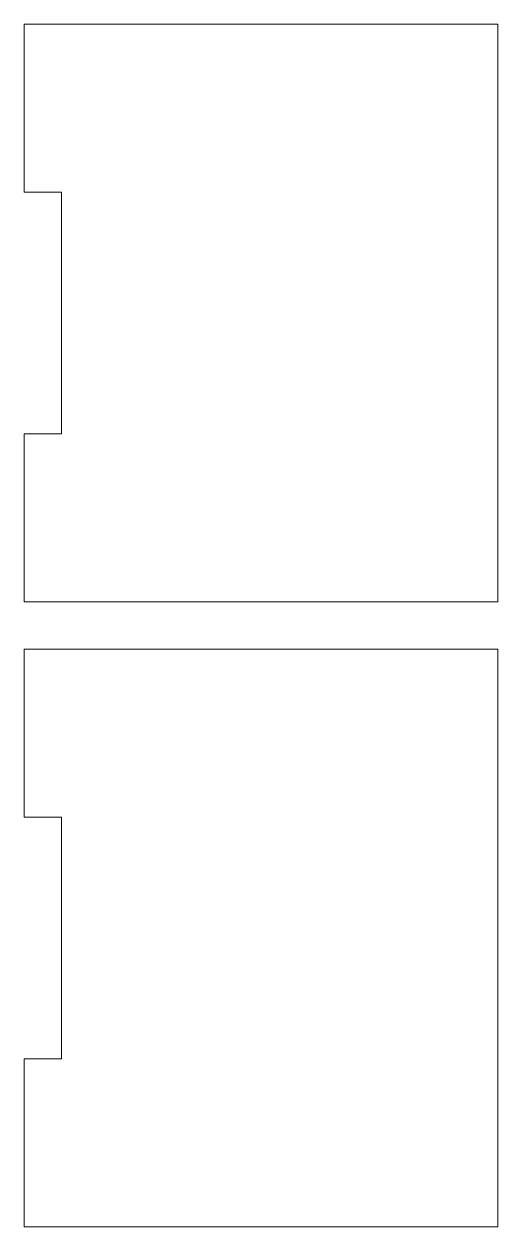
# Model space of a CAD drawing. Header units: millimetres. Extents: x -40 to 0, y 0 to 102.
import ezdxf

# ---------------------------------------------------------------- set-up
doc = ezdxf.new("R2010")
doc.units = ezdxf.units.MM

msp = doc.modelspace()

# ---------------------------------------------------------------- linework, layer by layer
at = {"color": 7, "linetype": 'Continuous', "lineweight": 15}
for p, q in [((-40.17, 87.79), (-40.17, 102.04)), ((0, 102.04), (-40.17, 102.04)), ((0, 53.04), (0, 102.04)), ((-40.17, 87.79), (-37, 87.79)), ((-37, 67.29), (-37, 87.79)), ((-40.17, 53.04), (-40.17, 67.29)), ((-40.17, 67.29), (-37, 67.29)), ((0, 53.04), (-40.17, 53.04)), ((-40.17, 34.75), (-40.17, 49)), ((0, 49), (-40.17, 49)), ((0, 0), (0, 49)), ((-40.17, 34.75), (-37, 34.75)), ((-37, 14.25), (-37, 34.75)), ((-40.17, 0), (-40.17, 14.25)), ((-40.17, 14.25), (-37, 14.25)), ((0, 0), (-40.17, 0))]:
    msp.add_line(p, q, dxfattribs=at)

doc.saveas('drawing.dxf')
